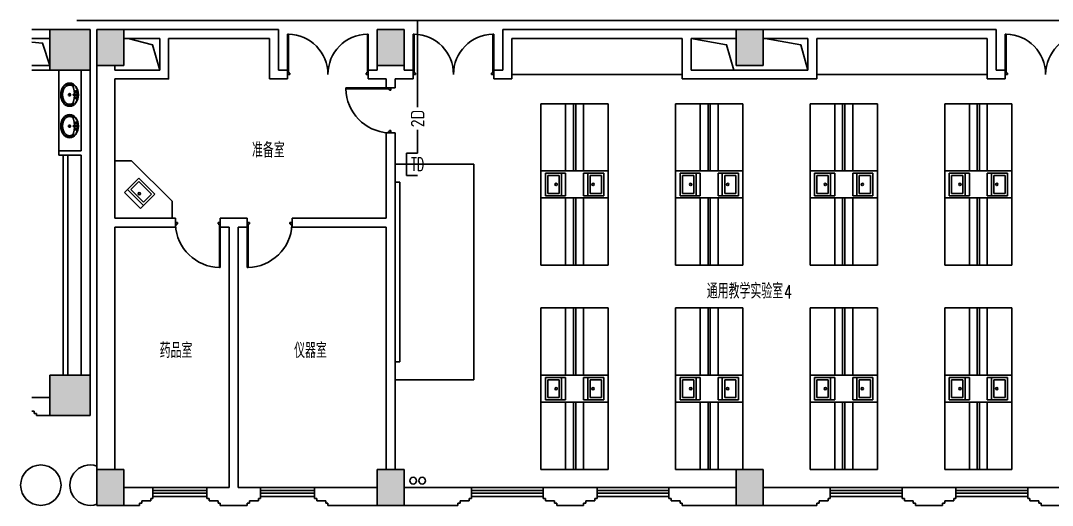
# Model space of a CAD drawing. Extents: x 190999 to 834799, y -200814 to 215286.
# Drawn here: x 444635 to 467635, y 39067 to 49867 of the extents above; entities that cross this region are included whole.
import ezdxf
from ezdxf.enums import TextEntityAlignment as Align

# ---------------------------------------------------------------- set-up
doc = ezdxf.new("R2010")
doc.units = 0
doc.header["$LTSCALE"] = 1000
doc.header["$MEASUREMENT"] = 0
for name, color, linetype in [('00-EQUIP', 3, 'Continuous'), ('00-SIG_TEXT', 7, 'Continuous'), ('00-WIRE-4', 6, 'Continuous'), ('A-卫生间', 250, 'Continuous'), ('A-墙线', 2, 'Continuous'), ('A-外包装修', 250, 'Continuous'), ('A-外窗', 145, 'Continuous'), ('A-家具', 250, 'Continuous'), ('A-门', 167, 'Continuous'), ('COLUMN', 2, 'Continuous'), ('PUB_HATCH', 250, 'Continuous'), ('房间名称', 7, 'Continuous'), ('桥架', 1, 'Continuous'), ('洞口线', 177, 'Continuous'), ('雨水管', 3, 'Continuous')]:
    doc.layers.add(name, color=color, linetype=linetype)
doc.styles.add('-GBCBIGGBENOR', font='GBENOR.shx', dxfattribs={"bigfont": 'GBCBIG.shx'})
doc.styles.add('_COMPLEX', font='COMPLEX.shx', dxfattribs={"width": 0.5})
doc.styles.add('_TCH_DIM', font='SIMPLEX', dxfattribs={"bigfont": 'GBCBIG'})
doc.styles.get("Standard").update_dxf_attribs({"font": 'simhei.ttf'})
doc.styles.add('zz-1', font='arial.ttf', dxfattribs={"width": 0.8})

# ---------------------------------------------------------------- blocks, each defined once
blk = doc.blocks.new('m1800')
at = {"layer": 'A-墙线'}
for p, q in [((-900, -100), (-900, 100)), ((900, -100), (900, 100))]:
    blk.add_line(p, q, dxfattribs=at)
at = {"layer": 'A-门'}
for p, q in [((-900, 900), (-899.9999999999418, 9.313225746154785e-10)), ((-900, 900), (-880.0000000000582, 899.9999999990687)), ((-880.0000000000582, 899.9999999990687), (-879.9999999999418, 50.00000000093132)), ((880.0000000000582, 899.9999999990687), (879.9999999999418, 50.00000000093132)), ((900, 900), (880.0000000000582, 899.9999999990687)), ((900, 900), (899.9999999999418, 9.313225746154785e-10)), ((-899.9999999999418, 50.00000000093132), (-870.0000000000582, 50.00000000093132)), ((-899.9999999999418, 9.313225746154785e-10), (-849.9999999999418, 9.313225746154785e-10)), ((-870.0000000000582, 50.00000000093132), (-870, 30)), ((-870, 30), (-849.9999999999418, 30.00000000093132)), ((-849.9999999999418, 30.00000000186265), (-849.9999999999418, 9.313225746154785e-10)), ((849.9999999999418, 30.00000000186265), (849.9999999999418, 9.313225746154785e-10)), ((870, 30), (849.9999999999418, 30.00000000093132)), ((899.9999999999418, 9.313225746154785e-10), (849.9999999999418, 9.313225746154785e-10)), ((870.0000000000582, 50.00000000093132), (870, 30)), ((899.9999999999418, 50.00000000093132), (870.0000000000582, 50.00000000093132))]:
    blk.add_line(p, q, dxfattribs=at)
for centre, start, end in [((-900, 0), 0, 88.72665564132167), ((900, 0), 91.27334436201257, 180)]:
    blk.add_arc(centre, 900, start, end, dxfattribs=at)
blk = doc.blocks.new('m1000')
at = {"layer": 'A-墙线'}
for p, q in [((0, 0), (0, 200)), ((1000, 0), (1000, 200))]:
    blk.add_line(p, q, dxfattribs=at)
at = {"layer": 'A-门'}
for p, q in [((0, 1100), (5.820766091346741e-11, 100.0000000009313)), ((0, 1100), (19.99999999994179, 1099.999999999069)), ((19.99999999994179, 1099.999999999069), (20.00000000005821, 150.0000000009313)), ((5.820766091346741e-11, 150.0000000009313), (29.99999999994179, 150.0000000009313)), ((5.820766091346741e-11, 100.0000000009313), (50.00000000005821, 100.0000000009313)), ((29.99999999994179, 150.0000000009313), (30, 130)), ((30, 130), (50.00000000005821, 130.0000000009313)), ((50.00000000005821, 130.0000000018626), (50.00000000005821, 100.0000000009313)), ((950.0000000000582, 130.0000000018626), (950.0000000000582, 100.0000000009313)), ((970.0000000001164, 130), (950.0000000000582, 130.0000000009313)), ((1000.000000000058, 100.0000000009313), (950.0000000000582, 100.0000000009313)), ((970.0000000001746, 150.0000000009313), (970.0000000001164, 130)), ((1000.000000000058, 150.0000000009313), (970.0000000001746, 150.0000000009313)), ((1000.000000000058, 150.0000000009313), (1000.000000000058, 100.0000000009313))]:
    blk.add_line(p, q, dxfattribs=at)
blk.add_arc((5.820766091346741e-11, 100.0000000009313), 1000, 2.865983971930656, 88.85400800037786, dxfattribs=at)
blk = doc.blocks.new('手盆')
at = {"layer": 'A-卫生间'}
for p, q in [((113.4051500830392, 11.84450968739111), (46.00438527367078, 15.84450968549936)), ((160.3106537545391, -1.047737896442413e-09), (235.3360842392431, 1.047737896442413e-09)), ((197.8233689978952, -36.70497138574137), (197.8233689957997, 38.37330022055539)), ((113.4051500836795, -10.84469759798958), (46.004385274573, -15.84469759988133))]:
    blk.add_line(p, q, dxfattribs=at)
for centre, major_axis, ratio, start_param, end_param in [((197.8233689968765, 0), (-7.29808629688452e-09, 259), 0.7637967914937317, 3.141592653589386, 9.424777960768973), ((194.0108444604266, -1.164153218269348e-10), (-7.205028495352649e-09, 259.000000000035), 0.4132124245315282, 0.3517248363212417, 1.519021401905628), ((106.1260785445047, 0.4999060444824863), (-5.256824373014387e-10, 13.9324609080711), 0.9000000000013795, 3.760940879954317, 5.663837080793927), ((194.0108444604266, -1.164153218269348e-10), (-7.229772779760784e-09, 259.0000000000077), 0.4132124245315759, 1.620216634470202, 2.789864625449906)]:
    blk.add_ellipse(centre, major_axis=major_axis, ratio=ratio, start_param=start_param, end_param=end_param, dxfattribs=at)
for centre, major_axis, ratio in [((46.00438527413644, -9.395720553584397e-05), (-4.943908497107386e-10, 15.84460364270489), 0.8999999999996328), ((56.39680238347501, 70.60627577308333), (-8.758096824383953e-10, 20.62066592634073), 0.899999999999012), ((56.39680238347501, 70.60627577308333), (-3.935312307942613e-10, 15.62066592634074), 0.8999999999986958), ((197.8233689968765, 0), (-3.340112788049617e-10, 23.3576301081921), 0.9000000000004984), ((56.39680238740402, -70.60627578099957), (-3.800975702346919e-10, 20.62066592634073), 0.899999999999012), ((56.39680238740402, -70.60627578099957), (-3.935312307942613e-10, 15.62066592634074), 0.8999999999986958)]:
    blk.add_ellipse(centre, major_axis=major_axis, ratio=ratio, dxfattribs=at)
for points, knots in [([(197.8233690038323, -249), (204.3990294850664, -248.9999999998254), (210.9746904028871, -248.5460929390974), (228.2800280096126, -246.1498785703443), (238.9514531540335, -243.4343165084429), (259.8060639827163, -235.6199938393256), (269.9890346575412, -230.5210515616636), (289.5665971586423, -218.0721727792989), (298.960803612601, -210.7221745683055), (316.6733728031977, -193.9730663714581), (324.9912984879047, -184.5740979954135), (340.2893382357433, -163.997605889017), (347.2690669711446, -152.820397028001), (359.6669247537793, -129.0196260861703), (365.0847628668125, -116.3964852440404), (374.1834916165972, -90.08639820077224), (377.864187594445, -76.39992674347013), (383.3689956764865, -48.38244847021997), (385.1929984975141, -34.05193997788592), (386.9250104438397, -5.187684159289347), (386.8329865084379, 9.345556312793633), (384.73586623749, 38.16708128564642), (382.7308100122318, 52.45485931876465), (376.8727663576719, 80.34559937685844), (373.0198958979163, 93.94806452159537), (363.5912495303783, 120.0517437723756), (358.0156770628528, 132.5524866377527), (345.3217726669682, 156.0743077876396), (338.2037411779456, 167.0949723329395), (322.6526621349331, 187.3296658890322), (314.2200076092558, 196.5433937402559), (296.3045734511106, 212.8996470182319), (286.8222312947328, 220.0420502259221), (267.0967536403914, 232.0600890867645), (256.8539916995796, 236.9358037543716), (235.9088120757369, 244.2945439725299), (225.2065898313012, 246.7777534795459), (203.6465188648144, 249.290750069631), (192.7886942756013, 249.3206353121204), (171.2212525570067, 246.926459478098), (160.5116570384998, 244.5023044175468), (139.5443743165815, 237.2594525109744), (129.2868775804527, 232.4405714303721), (109.5247235784773, 220.5323387983663), (100.0204366852413, 213.442903975927), (82.05432864755858, 197.1870205074665), (73.5929449252726, 188.0206891129783), (57.97836853517219, 167.8736008143169), (50.82557078509126, 156.8931414871186), (38.05713037244277, 133.4431421089976), (32.44179055967834, 120.974013813975), (22.9298620421032, 94.92387688398594), (19.03347902328824, 81.34333855629666), (13.08606755724759, 53.48601149060414), (11.03515804442577, 39.20971924465266), (8.845478702656692, 10.40033378740191), (8.706750778161222, -4.132253066869453), (10.3460220079869, -33.00605608435581), (12.12398988581845, -47.34676530770957), (17.53889162433916, -75.39515261730412), (21.17571813854738, -89.10233203484677), (30.19028912024805, -115.463632545172), (35.56784113991307, -128.1172780482448), (47.88998500915477, -151.9877993637056), (54.83428833659855, -163.2042521126277), (70.0674021562445, -183.866608052107), (78.3558293353999, -193.3121929975168), (96.01611302810488, -210.1603128662973), (105.3875327545975, -217.5627013113408), (124.9266998832172, -230.1204342835699), (135.0940591037797, -235.2758359995205), (155.9248058304656, -243.2054893133172), (166.5879733786569, -245.9799217026157), (184.1470113282267, -248.5090972222097), (190.9851904233219, -249.0000000002037), (197.8233690038323, -249)], [0, 0, 0, 0, 0.1053687871871674, 0.1053687871871674, 0.2787471050919757, 0.2787471050919757, 0.452125422996784, 0.452125422996784, 0.6255037409015924, 0.6255037409015924, 0.7988820588064007, 0.7988820588064007, 0.972260376711209, 0.972260376711209, 1.145638694616017, 1.145638694616017, 1.319017012520826, 1.319017012520826, 1.492395330425634, 1.492395330425634, 1.665773648330442, 1.665773648330442, 1.83915196623525, 1.83915196623525, 2.012530284140059, 2.012530284140059, 2.185908602044867, 2.185908602044867, 2.359286919949676, 2.359286919949676, 2.532665237854484, 2.532665237854484, 2.706043555759292, 2.706043555759292, 2.8794218736641, 2.8794218736641, 3.052800191568909, 3.052800191568909, 3.226178509473717, 3.226178509473717, 3.399556827378525, 3.399556827378525, 3.572935145283334, 3.572935145283334, 3.746313463188142, 3.746313463188142, 3.91969178109295, 3.91969178109295, 4.093070098997758, 4.093070098997758, 4.266448416902567, 4.266448416902567, 4.439826734807376, 4.439826734807376, 4.613205052712185, 4.613205052712185, 4.786583370616993, 4.786583370616993, 4.959961688521802, 4.959961688521802, 5.133340006426611, 5.133340006426611, 5.30671832433142, 5.30671832433142, 5.480096642236228, 5.480096642236228, 5.653474960141037, 5.653474960141037, 5.826853278045846, 5.826853278045846, 6.000231595950654, 6.000231595950654, 6.173609913855463, 6.173609913855463, 6.283185307179586, 6.283185307179586, 6.283185307179586, 6.283185307179586]), ([(119.1736506810412, -185.1483521524933), (120.9620973349083, -186.5592411882244), (122.7676875701582, -187.9199504845892), (129.8700636767026, -193.0283129730087), (135.2785741284897, -196.3957903881383), (146.2934715196025, -202.2620774885872), (151.8941962509125, -204.7583693127963), (163.2154152492003, -208.8666340855998), (168.9426443869015, -210.4817502371734), (180.2599917969201, -212.7891027016158), (185.8482704507187, -213.5108798283036), (193.5720607222756, -213.9408398092492), (195.6979295939091, -214.0000000000582), (197.8233690028428, -214), (203.6582866330282, -213.9999999998545), (209.496631536138, -213.5543654990906), (222.3311671293923, -211.5851090514625), (229.3277623398462, -209.8531313597923), (240.787502169027, -205.8990001947095), (245.3047605895554, -204.0427727167553), (254.2367161016737, -199.7630582755664), (258.6490466702962, -197.340541947633), (268.8131698185462, -191.0121952608461), (274.5134323839447, -186.8761012725008), (285.5567444703775, -177.6296808072657), (290.895805457636, -172.5213152369834), (300.10443852967, -162.4870827112172), (304.0523709853587, -157.7313989280374), (313.5779886524833, -145.0389805318264), (318.9357033787237, -136.7249773955555), (326.5974791146873, -122.7934594422404), (329.2282542005414, -117.5408629023295), (334.1482956689142, -106.7104468817706), (336.4365190484095, -101.1349806892686), (340.7589510514808, -89.39631874780753), (342.7719178344414, -83.21611161783221), (346.3640570428397, -70.60165740986122), (347.9425120085652, -64.1699805422104), (351.0904946208175, -48.9602580992796), (352.483825713367, -40.10366524968413), (354.4332219571806, -22.20990053389687), (354.9878015757713, -13.17872977355728), (355.2458703611628, 4.918644920835504), (354.9501755786187, 13.97955791465938), (353.5129259504029, 31.96110226912424), (352.3711163057305, 40.89164739020634), (349.384864397347, 57.80685899686068), (347.5983948106295, 65.8113708793826), (343.3541798496735, 81.46923251761473), (340.8984195916564, 89.11663731795852), (335.3626360981434, 103.9371218456945), (332.2806230153365, 111.1172703721968), (325.5162342714611, 124.9777631429606), (321.8282612711191, 131.6496718250564), (313.9341333054472, 144.3357837414369), (309.7314879408514, 150.3452337460767), (300.8902356041654, 161.618057758169), (296.2466290210141, 166.8887592243263), (286.5258362632012, 176.709553859866), (281.444416775601, 181.2445321998675), (271.8246831358119, 188.7996964116173), (267.3329801598447, 191.9448123630136), (256.3785253528913, 198.7381430045061), (249.8306331257918, 202.0953922677436), (238.1084081598674, 206.932942938729), (232.9762091664597, 208.6679624874669), (222.6309106198023, 211.4215277187759), (217.4206377462251, 212.4394152993336), (205.158162370557, 213.983414012735), (198.0817049504258, 214.216697979864), (185.9674371529836, 213.4981161681353), (180.9226912481536, 212.8634210942255), (170.8730682562164, 210.9228448418726), (165.8711175702338, 209.6174913003924), (151.0041288301873, 204.6993374161248), (141.2534683310369, 200.0748375131807), (127.5488741844601, 191.4132149869401), (123.3148595323437, 188.4150790243875), (119.1737199328491, 185.1485161112505)], [5.74089731261301, 5.74089731261301, 5.74089731261301, 5.74089731261301, 5.780873984786705, 5.780873984786705, 5.896828956044057, 5.896828956044057, 6.01278392730141, 6.01278392730141, 6.128738898558762, 6.128738898558762, 6.240697366945735, 6.240697366945735, 6.283185307179586, 6.283185307179586, 6.283185307179586, 6.399826426420818, 6.399826426420818, 6.540899765641657, 6.540899765641657, 6.633999867022954, 6.633999867022954, 6.727099968404252, 6.727099968404252, 6.852187990943959, 6.852187990943959, 6.977276013483666, 6.977276013483666, 7.077377375932242, 7.077377375932242, 7.229976726067383, 7.229976726067383, 7.31738907886302, 7.31738907886302, 7.404801431658657, 7.404801431658657, 7.497093875397931, 7.497093875397931, 7.589386319137206, 7.589386319137206, 7.712333561266115, 7.712333561266115, 7.835280803395023, 7.835280803395023, 7.958228045523932, 7.958228045523932, 8.08117528765284, 8.08117528765284, 8.194982769003447, 8.194982769003447, 8.308790250354054, 8.308790250354054, 8.42259773170466, 8.42259773170466, 8.537599018716683, 8.537599018716683, 8.652600305728708, 8.652600305728708, 8.767601592740732, 8.767601592740732, 8.884431700421288, 8.884431700421288, 8.98243549021753, 8.98243549021753, 9.11946744650899, 9.11946744650899, 9.224190864967866, 9.224190864967866, 9.328914283426741, 9.328914283426741, 9.470086520349449, 9.470086520349449, 9.571187053011501, 9.571187053011501, 9.672287585673553, 9.672287585673553, 9.874488650997659, 9.874488650997659, 9.967059414647549, 9.967059414647549, 9.967059414647549, 9.967059414647549])]:
    blk.add_open_spline(points, degree=3, knots=knots, dxfattribs=at)
blk.add_point((46.00438527413644, -9.395720553584397e-05), dxfattribs=at)
blk = doc.blocks.new('$plan$00001609')
at = {"linetype": 'Continuous'}
for p, q in [((0, -251.4705882352937), (0, 251.4705882352937)), ((0, 251.4705882352937), (450, 251.4705882352937)), ((92.64705882352973, -251.4705882352937), (92.64705882352973, 251.4705882352937)), ((450, 251.4705882352937), (450, -251.4705882352937)), ((145.5882352941189, -198.5294117647063), (145.5882352941189, 198.5294117647063)), ((145.5882352941189, 198.5294117647063), (397.0588235294108, 198.5294117647063)), ((397.0588235294108, 198.5294117647063), (397.0588235294108, -198.5294117647063)), ((145.5882352941189, -198.5294117647063), (397.0588235294108, -198.5294117647063)), ((0, -251.4705882352937), (450, -251.4705882352937))]:
    blk.add_line(p, q, dxfattribs=at)
blk.add_line((237.6862242726766, 2.138438204639897), (237.7742816884856, 0))
blk.add_arc((211.7647058823532, 0), 26.00957580613192, 4.716030096023192, 0, dxfattribs=at)
at = {"style": 'zz-1'}
for tag in ['YSIZE', 'XSIZE']:
    blk.add_attdef(tag, (0, 0), '', height=0.5, dxfattribs=at)
blk = doc.blocks.new('_LINKPT1')
at = {"color": 0}
blk.add_line((0, 0), (0, 0), dxfattribs=at)
blk = doc.blocks.new('IO37IMB6')
for p, q in [((-0.5, 0.4990009990009556), (-0.5, 0.9990009990009556)), ((0.5, 0.9990009990009556), (0.5, 0.4990009990009556)), ((0.5, 0.4990009990009556), (-0.5, 0.4990009990009556)), ((0, 0.4995004995004778), (0, 0))]:
    blk.add_line(p, q)
at = {"xscale": 0.002, "yscale": 0.002, "zscale": 0.002}
for p in [(0, 1.383711617401852), (-0.5, 0.4990009990009556), (0.5, 0.4990009990009556), (0, 0)]:
    blk.add_blockref('_LINKPT1', p, dxfattribs=at)
at = {"style": '_COMPLEX', "width": 0.6, "flags": 8}
blk.add_attdef('$TEXT$', text='', height=0.6, dxfattribs=at).set_placement((0, 1), align=Align.MIDDLE_CENTER)
at = {"flags": 9}
blk.add_attdef('A', (0, 0), '', height=2e-05, dxfattribs=at)

msp = doc.modelspace()

# ---------------------------------------------------------------- hatches: boundary and pattern name
at = {"layer": 'PUB_HATCH'}
for points in [[(445284.5765869316, 49667.37541859609), (445284.5765869336, 48767.37847035821), (446184.5765869355, 48767.37847035646), (446184.5765869353, 49667.37541859853)], [(446334.5765869354, 49667.37541860447), (446334.5765869354, 48867.37618153181), (446934.5765869353, 48867.37618153659), (446934.5765869353, 49667.37541859713)], [(452584.5765869354, 49667.37541860458), (452584.5765869354, 48867.37618153193), (453184.5765869352, 48867.3761815367), (453184.5765869352, 49667.37541859725)], [(460584.5765869354, 49667.37541860493), (460584.5765869354, 48867.37618153228), (461184.5765869352, 48867.37618153705), (461184.5765869352, 49667.3754185976)], [(445284.576586936, 41967.37799351965), (445284.5765869343, 41067.37494176067), (446184.5765869353, 41067.37494176137), (446184.5765869363, 41967.37799352116)], [(446334.5765869291, 39867.37560932781), (446334.5765869291, 39067.37541860447), (446934.5765869353, 39067.37541859713), (446934.5765869353, 39867.375609332)], [(452584.5765869291, 39867.37560932792), (452584.5765869291, 39067.37541860458), (453184.5765869352, 39067.37541859725), (453184.5765869352, 39867.37560933211)], [(460584.5765869291, 39867.37560932827), (460584.5765869291, 39067.37541860493), (461184.5765869352, 39067.3754185976), (461184.5765869352, 39867.37560933246)]]:
    msp.add_hatch(color=256, dxfattribs=at).paths.add_polyline_path(points)

# ---------------------------------------------------------------- linework, layer by layer
at = {"layer": '00-WIRE-4'}
for p, q in [((453484.077086436, 47937.48289410607), (453484.077086436, 49867.37236684188)), ((453484.077086436, 46917.37541859876), (453484.077086436, 47436.89587770263))]:
    msp.add_line(p, q, dxfattribs=at)
at = {"layer": 'A-卫生间'}
for p, q in [((445484.5765869363, 48767.37541860074), (445484.5765869363, 46967.37236684165)), ((445584.5765869353, 46867.37236684177), (445584.5765869353, 41967.374941763)), ((445684.5765869353, 46867.37236684188), (445684.5765869353, 41967.374941763))]:
    msp.add_line(p, q, dxfattribs=at)
at = {"layer": 'A-墙线'}
for p, q in [((445384.5735351777, 49667.37236684177), (444884.5765869348, 49667.37236684177)), ((445284.5765869324, 49467.37236684177), (444884.5765869348, 49467.37236684177)), ((446934.5765869351, 49667.37541859876), (450384.5765869357, 49667.37541859876)), ((446934.5765869351, 49467.37541859876), (447734.5765869368, 49467.37541859876)), ((447934.5765869368, 49467.37541859876), (450184.5765869357, 49467.37541859876)), ((450184.5765869357, 48567.37541859713), (450184.5765869357, 49467.37541859876)), ((450384.5765869357, 48767.37541859713), (450384.5765869357, 49667.37541859876)), ((460584.5765869353, 49667.37541859876), (455384.5765869357, 49667.37541859876)), ((455384.5765869357, 48767.37541859876), (455384.5765869357, 49667.37541859876)), ((459384.5765869321, 49467.375418599), (455584.5765869357, 49467.37541859876)), ((455584.5765869357, 48567.37541859876), (455584.5765869357, 49467.37541859876)), ((459384.5765869321, 48567.375418599), (459384.5765869321, 49467.375418599)), ((460584.5765869353, 49467.37541859876), (459584.5765869321, 49467.37541859876)), ((459584.5765869321, 49467.37541859876), (459584.5765869321, 48767.375418599)), ((461184.576586935, 49667.37541859876), (466384.5765869357, 49667.37541859876)), ((461184.576586935, 49467.37541859876), (462184.5765869321, 49467.37541859853)), ((462184.5765869321, 49467.37541859876), (462184.5765869321, 48767.37541859876)), ((462384.5765869321, 49467.37541859853), (466184.5765869357, 49467.37541859876)), ((462384.5765869321, 48567.37541859876), (462384.5765869321, 49467.375418599)), ((466184.5765869354, 48567.37541859876), (466184.5765869357, 49467.37541859876)), ((466384.5765869357, 48767.37541859876), (466384.5765869357, 49667.37541859876)), ((445284.5765869337, 48867.37541860109), (444884.5765869348, 48867.37541860109)), ((445284.5765869339, 48767.37541860109), (444884.5765869348, 48767.37541860109)), ((445984.5765869353, 48767.37541860004), (445984.5765869353, 46967.372366842)), ((446184.5765869354, 48867.37618153822), (446184.5765869354, 41667.37541859876)), ((446334.5765869357, 48867.37618153822), (446334.5765869357, 39867.37560933363)), ((446734.5765869357, 48867.37618153822), (446734.5765869357, 48767.3784703546)), ((450584.5765869357, 48767.37541859713), (450384.5765869357, 48767.37541859713)), ((452584.5765869353, 48767.37541859085), (452384.5765869357, 48767.37541859713)), ((452584.5765869353, 48867.37618153193), (452584.5765869353, 48767.37541859085)), ((453184.576586935, 48867.3761815367), (453184.576586935, 48767.37541859725)), ((453184.576586935, 48767.37541859725), (453384.5765869357, 48767.37541859876)), ((455184.5765869357, 48767.37541859876), (455384.5765869357, 48767.37541859876)), ((459584.5765869321, 48767.375418599), (462184.5765869321, 48767.37541859876)), ((466584.5765869357, 48767.37541859876), (466384.5765869357, 48767.37541859876)), ((446734.5765869357, 48567.3784703546), (446734.5765869357, 45467.37541859876)), ((450584.5765869357, 48567.37541859713), (450184.5765869357, 48567.37541859713)), ((452784.5765869357, 48567.37541859737), (452384.5765869357, 48567.37541859713)), ((452784.5765869357, 48567.37541859737), (452784.5765869357, 48367.37541859876)), ((452984.5765869357, 48567.3754185969), (452984.5765869357, 48367.37541859876)), ((453384.5765869357, 48567.3754185969), (452984.5765869357, 48567.3754185969)), ((455184.5765869357, 48567.37541859876), (455584.5765869357, 48567.37541859876)), ((459384.5765869321, 48567.375418599), (462384.5765869321, 48567.37541859876)), ((466584.5765869357, 48567.37541859876), (466184.5765869357, 48567.37541859876)), ((452784.5765869357, 47367.37541859876), (452784.5765869357, 45467.37541859876)), ((452984.5765869357, 47367.37541859876), (452984.5765869357, 39867.37560933363)), ((445484.5765869363, 46967.37236684177), (445984.5765869353, 46967.37236684212)), ((445484.5765869363, 46867.37236684177), (445484.5765869363, 46967.37236684177)), ((445484.5765869363, 46867.37236684177), (445984.5765869353, 46867.37236684212)), ((445984.5765869353, 46867.372366842), (445984.5765869353, 41967.37494176382)), ((446734.5765869357, 45467.37541859876), (448084.5765869357, 45467.37541859876)), ((449084.5765869357, 45467.37541859876), (449684.5765869357, 45467.37541859876)), ((450684.5765869357, 45467.37541859876), (452784.5765869357, 45467.37541859876)), ((446734.5765869357, 45267.37541859876), (446734.5765869357, 39867.37560933363)), ((446734.5765869357, 45267.37541859876), (448084.5765869357, 45267.37541859876)), ((449084.5765869357, 45267.37541859876), (449284.5765869357, 45267.37541859876)), ((449284.5765869357, 39467.37541859876), (449284.5765869357, 45267.37541859876)), ((449484.5765869357, 45267.37541859876), (449684.5765869357, 45267.37541859876)), ((449484.5765869357, 39467.37541859876), (449484.5765869357, 45267.37541859876)), ((450684.5765869357, 45267.37541859876), (452784.5765869357, 45267.37541859876)), ((452784.5765869357, 45267.37541859876), (452784.5765869357, 39867.37560933363)), ((444884.5765869348, 41467.37541859865), (445284.5765869352, 41467.37541859865)), ((444934.58421633, 41167.37541859888), (444884.5765869348, 41167.37541859876)), ((444934.58421633, 41117.37541859865), (444934.58421633, 41167.37541859888)), ((444984.58421633, 41117.37541859865), (444934.58421633, 41117.37541859865)), ((444984.58421633, 41067.37541859865), (444984.58421633, 41117.37541859865)), ((445284.5765869344, 41067.3750609702), (444984.58421633, 41067.37541859865)), ((447584.58421633, 39467.37541859876), (446934.5765869351, 39467.37541859876)), ((447584.58421633, 39217.37541859876), (447584.58421633, 39467.37541859876)), ((449284.5765869354, 39467.37541859876), (448784.58421633, 39467.37541859876)), ((448784.58421633, 39217.37541859876), (448784.58421633, 39467.37541859876)), ((449984.58421633, 39467.37541859876), (449484.5765869354, 39467.37541859876)), ((449984.58421633, 39217.37541859876), (449984.58421633, 39467.37541859876)), ((452584.5765869289, 39467.37541859853), (451184.58421633, 39467.37541859876)), ((451184.58421633, 39217.37541859876), (451184.58421633, 39467.37541859876)), ((454684.58421633, 39467.37541859876), (453184.576586935, 39467.37541859876)), ((454684.58421633, 39217.37541859876), (454684.58421633, 39467.37541859876)), ((457484.58421633, 39467.37541859876), (456284.58421633, 39467.37541859876)), ((456284.58421633, 39217.37541859876), (456284.58421633, 39467.37541859876)), ((457484.58421633, 39217.37541859876), (457484.58421633, 39467.37541859876)), ((460584.5765869289, 39467.37541859876), (459084.58421633, 39467.37541859876)), ((459084.58421633, 39217.37541859876), (459084.58421633, 39467.37541859876)), ((461184.576586935, 39467.37541859876), (462684.5689575409, 39467.37541859876)), ((462684.5689575409, 39217.37541859876), (462684.5689575409, 39467.37541859876)), ((464284.5689575409, 39467.37541859876), (465484.5689575409, 39467.37541859876)), ((464284.5689575409, 39217.37541859876), (464284.5689575409, 39467.37541859876)), ((465484.5689575409, 39217.37541859876), (465484.5689575409, 39467.37541859876)), ((467084.5689575409, 39467.37541859876), (468584.5765869304, 39467.37541859876)), ((467084.5689575409, 39217.37541859876), (467084.5689575409, 39467.37541859876)), ((447284.58421633, 39067.37541859876), (447284.58421633, 39117.37541859876)), ((447284.58421633, 39117.37541859876), (447334.58421633, 39117.37541859876)), ((447334.58421633, 39117.37541859876), (447334.58421633, 39167.375418599)), ((447334.58421633, 39167.375418599), (447534.58421633, 39167.37541859876)), ((447534.58421633, 39217.37541859876), (447584.58421633, 39217.37541859876)), ((447534.58421633, 39167.37541859876), (447534.58421633, 39217.37541859876)), ((448834.58421633, 39217.37541859876), (448784.58421633, 39217.37541859876)), ((448834.58421633, 39167.37541859876), (448834.58421633, 39217.37541859876)), ((449034.58421633, 39167.375418599), (448834.58421633, 39167.37541859876)), ((449034.58421633, 39117.37541859876), (449034.58421633, 39167.375418599)), ((449084.58421633, 39117.37541859876), (449034.58421633, 39117.37541859876)), ((449084.58421633, 39067.37541859876), (449084.58421633, 39117.37541859876)), ((449684.58421633, 39067.37541859876), (449684.58421633, 39117.37541859876)), ((449684.58421633, 39117.37541859876), (449734.58421633, 39117.37541859876)), ((449734.58421633, 39117.37541859876), (449734.58421633, 39167.375418599)), ((449734.58421633, 39167.375418599), (449934.58421633, 39167.37541859876)), ((449934.58421633, 39217.37541859876), (449984.58421633, 39217.37541859876)), ((449934.58421633, 39167.37541859876), (449934.58421633, 39217.37541859876)), ((451234.58421633, 39217.37541859876), (451184.58421633, 39217.37541859876)), ((451234.58421633, 39167.37541859876), (451234.58421633, 39217.37541859876)), ((451434.58421633, 39167.375418599), (451234.58421633, 39167.37541859876)), ((451434.58421633, 39117.37541859876), (451434.58421633, 39167.375418599)), ((451484.58421633, 39117.37541859876), (451434.58421633, 39117.37541859876)), ((451484.58421633, 39067.37541859876), (451484.58421633, 39117.37541859876)), ((454384.58421633, 39067.37541859876), (454384.58421633, 39117.37541859876)), ((454384.58421633, 39117.37541859876), (454434.58421633, 39117.37541859876)), ((454434.58421633, 39117.37541859876), (454434.58421633, 39167.37541859876)), ((454434.58421633, 39167.37541859876), (454634.58421633, 39167.37541859876)), ((454634.58421633, 39217.37541859876), (454684.58421633, 39217.37541859876)), ((454634.58421633, 39167.37541859876), (454634.58421633, 39217.37541859876)), ((456334.58421633, 39217.37541859876), (456284.58421633, 39217.37541859876)), ((456334.58421633, 39167.37541859876), (456334.58421633, 39217.37541859876)), ((456534.58421633, 39167.37541859876), (456334.58421633, 39167.37541859876)), ((456534.58421633, 39117.37541859876), (456534.58421633, 39167.37541859876)), ((456584.58421633, 39117.37541859876), (456534.58421633, 39117.37541859876)), ((456584.58421633, 39067.37541859876), (456584.58421633, 39117.37541859876)), ((457184.58421633, 39067.37541859876), (457184.58421633, 39117.37541859876)), ((457184.58421633, 39117.37541859876), (457234.58421633, 39117.37541859876)), ((457234.58421633, 39117.37541859876), (457234.58421633, 39167.37541859876)), ((457234.58421633, 39167.37541859876), (457434.58421633, 39167.37541859876)), ((457434.58421633, 39217.37541859876), (457484.58421633, 39217.37541859876)), ((457434.58421633, 39167.37541859876), (457434.58421633, 39217.37541859876)), ((459134.58421633, 39217.37541859876), (459084.58421633, 39217.37541859876)), ((459134.58421633, 39167.37541859876), (459134.58421633, 39217.37541859876)), ((459334.58421633, 39167.37541859876), (459134.58421633, 39167.37541859876)), ((459334.58421633, 39117.37541859876), (459334.58421633, 39167.37541859876)), ((459384.58421633, 39117.37541859876), (459334.58421633, 39117.37541859876)), ((459384.58421633, 39067.37541859876), (459384.58421633, 39117.37541859876)), ((462384.5689575409, 39067.37541859876), (462384.5689575409, 39117.37541859876)), ((462384.5689575409, 39117.37541859876), (462434.5689575409, 39117.37541859876)), ((462434.5689575409, 39117.37541859876), (462434.5689575409, 39167.37541859876)), ((462434.5689575409, 39167.37541859876), (462634.5689575409, 39167.37541859876)), ((462634.5689575409, 39217.37541859876), (462684.5689575409, 39217.37541859876)), ((462634.5689575409, 39167.37541859876), (462634.5689575409, 39217.37541859876)), ((464334.5689575409, 39217.37541859876), (464284.5689575409, 39217.37541859876)), ((464334.5689575409, 39167.37541859876), (464334.5689575409, 39217.37541859876)), ((464534.5689575409, 39167.37541859876), (464334.5689575409, 39167.37541859876)), ((464534.5689575409, 39117.37541859876), (464534.5689575409, 39167.37541859876)), ((464584.5689575409, 39117.37541859876), (464534.5689575409, 39117.37541859876)), ((464584.5689575409, 39067.37541859876), (464584.5689575409, 39117.37541859876)), ((465184.5689575409, 39067.37541859876), (465184.5689575409, 39117.37541859876)), ((465184.5689575409, 39117.37541859876), (465234.5689575409, 39117.37541859876)), ((465234.5689575409, 39117.37541859876), (465234.5689575409, 39167.37541859876)), ((465234.5689575409, 39167.37541859876), (465434.5689575409, 39167.37541859876)), ((465434.5689575409, 39217.37541859876), (465484.5689575409, 39217.37541859876)), ((465434.5689575409, 39167.37541859876), (465434.5689575409, 39217.37541859876)), ((467134.5689575409, 39217.37541859876), (467084.5689575409, 39217.37541859876)), ((467134.5689575409, 39167.37541859876), (467134.5689575409, 39217.37541859876)), ((467334.5689575409, 39167.37541859876), (467134.5689575409, 39167.37541859876)), ((467334.5689575409, 39117.37541859876), (467334.5689575409, 39167.37541859876)), ((467384.5689575409, 39117.37541859876), (467334.5689575409, 39117.37541859876)), ((467384.5689575409, 39067.37541859876), (467384.5689575409, 39117.37541859876)), ((447284.58421633, 39067.37541859876), (446934.5765869351, 39067.37541859876)), ((449684.58421633, 39067.37541859876), (449084.58421633, 39067.37541859876)), ((452584.5765869289, 39067.37541859876), (451484.58421633, 39067.37541859888)), ((454384.58421633, 39067.37541859876), (453184.576586935, 39067.37541859876)), ((457184.58421633, 39067.37541859876), (456584.58421633, 39067.37541859876)), ((460584.5765869289, 39067.37541859876), (459384.58421633, 39067.37541859876)), ((461184.576586935, 39067.37541859876), (462384.5689575409, 39067.37541859876)), ((464584.5689575409, 39067.37541859876), (465184.5689575409, 39067.37541859876)), ((467384.5689575409, 39067.37541859876), (468584.5765869304, 39067.37541859876))]:
    msp.add_line(p, q, dxfattribs=at)
for points in [[(446734.5765869358, 48567.3784703546), (447934.5765869368, 48567.3784703546), (447934.5765869368, 49467.37541859876)], [(446734.5765869358, 48767.3784703546), (447734.5765869368, 48767.3784703546), (447734.5765869368, 49467.37541859876)], [(447034.5765869368, 48767.3784703546), (447734.5765869368, 48767.3784703546), (447734.5765869368, 49467.37541859876)]]:
    msp.add_lwpolyline(points, dxfattribs=at)
at = {"layer": 'A-外包装修'}
msp.add_circle((445084.5765869356, 39517.37541859876), 449.9999999999999, dxfattribs=at)
msp.add_arc((446184.5765869356, 39517.37541859876), 449.9999999999999, 70.5287793694507, 289.4712206305493, dxfattribs=at)
at = {"layer": 'A-外窗'}
for p, q in [((447584.58421633, 39467.37541859876), (448784.58421633, 39467.37541859876)), ((447584.58421633, 39397.37541859876), (448784.58421633, 39397.37541859876)), ((447584.58421633, 39337.37541859876), (448784.58421633, 39337.37541859876)), ((451184.58421633, 39467.37541859876), (449984.58421633, 39467.37541859876)), ((451184.58421633, 39397.37541859876), (449984.58421633, 39397.37541859876)), ((451184.58421633, 39337.37541859876), (449984.58421633, 39337.37541859876)), ((454684.58421633, 39467.37541859876), (456284.58421633, 39467.37541859876)), ((454684.58421633, 39397.37541859876), (456284.58421633, 39397.37541859876)), ((454684.58421633, 39337.37541859876), (456284.58421633, 39337.37541859876)), ((459084.58421633, 39467.37541859876), (457484.58421633, 39467.37541859876)), ((459084.58421633, 39397.37541859876), (457484.58421633, 39397.37541859876)), ((459084.58421633, 39337.37541859876), (457484.58421633, 39337.37541859876)), ((462684.5689575409, 39467.37541859876), (464284.5689575409, 39467.37541859876)), ((462684.5689575409, 39397.37541859876), (464284.5689575409, 39397.37541859876)), ((462684.5689575409, 39337.37541859876), (464284.5689575409, 39337.37541859876)), ((467084.5689575409, 39467.37541859876), (465484.5689575409, 39467.37541859876)), ((467084.5689575409, 39397.37541859876), (465484.5689575409, 39397.37541859876)), ((467084.5689575409, 39337.37541859876), (465484.5689575409, 39337.37541859876)), ((447584.58421633, 39267.37541859876), (448784.58421633, 39267.37541859876)), ((451184.58421633, 39267.37541859876), (449984.58421633, 39267.37541859876)), ((454684.58421633, 39267.37541859876), (456284.58421633, 39267.37541859876)), ((459084.58421633, 39267.37541859876), (457484.58421633, 39267.37541859876)), ((462684.5689575409, 39267.37541859876), (464284.5689575409, 39267.37541859876)), ((467084.5689575409, 39267.37541859876), (465484.5689575409, 39267.37541859876))]:
    msp.add_line(p, q, dxfattribs=at)
at = {"layer": 'A-家具'}
for p, q in [((459384.5727724009, 48667.37541859888), (455584.5727724044, 48667.37541859865)), ((462384.5727724009, 48667.37541859888), (466184.5727724046, 48667.37541859865)), ((456234.5727724043, 48017.37560933281), (456234.5727724043, 44417.37560933304)), ((456234.5727724043, 48017.37560933281), (457734.5727724043, 48017.37560933281)), ((456784.5727724043, 48017.37560933281), (456784.5727724043, 46517.37560933281)), ((456959.5727724043, 48017.37560933281), (456959.5727724043, 46517.37560933281)), ((457009.5727724043, 48017.37560933281), (457009.5727724043, 46517.37560933281)), ((457184.5727724042, 48017.37560933281), (457184.5727724043, 46517.37560933281)), ((457734.5727724043, 48017.37560933281), (457734.5727724043, 44417.37560933304)), ((459234.5727724043, 48017.37560933304), (459234.5727724043, 44417.37560933328)), ((459234.5727724043, 48017.37560933304), (460734.5727724043, 48017.37560933304)), ((459784.5727724043, 48017.37560933304), (459784.5727724043, 46517.37560933304)), ((459959.5727724043, 48017.37560933304), (459959.5727724043, 46517.37560933304)), ((460009.5727724043, 48017.37560933304), (460009.5727724043, 46517.37560933304)), ((460184.5727724042, 48017.37560933304), (460184.5727724043, 46517.37560933304)), ((460734.5727724043, 48017.37560933304), (460734.5727724043, 44417.37560933328)), ((462234.5727724043, 48017.37560933304), (462234.5727724043, 44417.37560933328)), ((462234.5727724043, 48017.37560933304), (463734.5727724043, 48017.37560933304)), ((462784.5727724043, 48017.37560933304), (462784.5727724043, 46517.37560933304)), ((462959.5727724043, 48017.37560933304), (462959.5727724043, 46517.37560933304)), ((463009.5727724043, 48017.37560933304), (463009.5727724043, 46517.37560933304)), ((463184.5727724042, 48017.37560933304), (463184.5727724043, 46517.37560933304)), ((463734.5727724043, 48017.37560933304), (463734.5727724043, 44417.37560933328)), ((465234.5727724043, 48017.37560933304), (465234.5727724043, 44417.37560933328)), ((465234.5727724043, 48017.37560933304), (466734.5727724043, 48017.37560933304)), ((465784.5727724043, 48017.37560933304), (465784.5727724043, 46517.37560933304)), ((465959.5727724043, 48017.37560933304), (465959.5727724043, 46517.37560933304)), ((466009.5727724043, 48017.37560933304), (466009.5727724043, 46517.37560933304)), ((466184.5727724042, 48017.37560933304), (466184.5727724043, 46517.37560933304)), ((466734.5727724043, 48017.37560933304), (466734.5727724043, 44417.37560933328)), ((447109.5765869328, 46742.37236684235), (446734.5765869328, 46742.37236684235)), ((448009.5735351763, 45842.37541859876), (447109.5765869328, 46742.37236684235)), ((452984.5727724044, 46667.37541859876), (454734.5727724044, 46667.37541859876)), ((454734.5727724044, 46667.37541859876), (454734.5727724048, 41867.37541859876)), ((456234.5727724043, 46517.37560933293), (457734.5727724043, 46517.37560933293)), ((459234.5727724043, 46517.37560933316), (460734.5727724043, 46517.37560933316)), ((462234.5727724043, 46517.37560933316), (463734.5727724043, 46517.37560933316)), ((465234.5727724043, 46517.37560933316), (466734.5727724043, 46517.37560933316)), ((452984.5727724044, 46267.37541859876), (453084.5727724044, 46267.37541859876)), ((453084.5727724044, 46267.37541859876), (453084.5727724044, 42267.37541859876)), ((448009.5735351763, 45842.37541859876), (448009.5735351763, 45467.37541859876)), ((456234.5727724043, 45917.37560933293), (457734.5727724043, 45917.37560933293)), ((456784.5727724043, 45917.37560933281), (456784.5727724043, 44417.37560933281)), ((456959.5727724042, 45917.37560933281), (456959.5727724042, 44417.37560933281)), ((457009.5727724043, 45917.37560933281), (457009.5727724043, 44417.37560933281)), ((457184.5727724043, 45917.37560933281), (457184.5727724043, 44417.37560933281)), ((459234.5727724043, 45917.37560933316), (460734.5727724043, 45917.37560933316)), ((459784.5727724043, 45917.37560933304), (459784.5727724043, 44417.37560933304)), ((459959.5727724042, 45917.37560933304), (459959.5727724042, 44417.37560933304)), ((460009.5727724043, 45917.37560933304), (460009.5727724043, 44417.37560933304)), ((460184.5727724043, 45917.37560933304), (460184.5727724043, 44417.37560933304)), ((462234.5727724043, 45917.37560933316), (463734.5727724043, 45917.37560933316)), ((462784.5727724043, 45917.37560933304), (462784.5727724043, 44417.37560933304)), ((462959.5727724042, 45917.37560933304), (462959.5727724042, 44417.37560933304)), ((463009.5727724043, 45917.37560933304), (463009.5727724043, 44417.37560933304)), ((463184.5727724043, 45917.37560933304), (463184.5727724043, 44417.37560933304)), ((465234.5727724043, 45917.37560933316), (466734.5727724043, 45917.37560933316)), ((465784.5727724043, 45917.37560933304), (465784.5727724043, 44417.37560933304)), ((465959.5727724042, 45917.37560933304), (465959.5727724042, 44417.37560933304)), ((466009.5727724043, 45917.37560933304), (466009.5727724043, 44417.37560933304)), ((466184.5727724043, 45917.37560933304), (466184.5727724043, 44417.37560933304)), ((456234.5727724043, 44417.37560933281), (457734.5727724043, 44417.37560933281)), ((459234.5727724043, 44417.37560933328), (460734.5727724043, 44417.37560933328)), ((462234.5727724043, 44417.37560933304), (463734.5727724043, 44417.37560933304)), ((465234.5727724043, 44417.37560933304), (466734.5727724043, 44417.37560933304)), ((456234.5727724043, 43467.37560933304), (456234.5727724043, 39867.37560933328)), ((456234.5727724043, 43467.37560933304), (457734.5727724043, 43467.37560933304)), ((456784.5727724043, 43467.37560933304), (456784.5727724043, 41967.37560933304)), ((456959.5727724043, 43467.37560933304), (456959.5727724043, 41967.37560933304)), ((457009.5727724043, 43467.37560933304), (457009.5727724043, 41967.37560933304)), ((457184.5727724042, 43467.37560933304), (457184.5727724043, 41967.37560933304)), ((457734.5727724043, 43467.37560933304), (457734.5727724043, 39867.37560933328)), ((459234.5727724043, 43467.37560933328), (459234.5727724043, 39867.37560933351)), ((459234.5727724043, 43467.37560933328), (460734.5727724043, 43467.37560933328)), ((459784.5727724043, 43467.37560933328), (459784.5727724043, 41967.37560933328)), ((459959.5727724043, 43467.37560933328), (459959.5727724043, 41967.37560933328)), ((460009.5727724043, 43467.37560933328), (460009.5727724043, 41967.37560933328)), ((460184.5727724042, 43467.37560933328), (460184.5727724043, 41967.37560933328)), ((460734.5727724043, 43467.37560933328), (460734.5727724043, 39867.37560933351)), ((462234.5727724043, 43467.37560933328), (462234.5727724043, 39867.37560933351)), ((462234.5727724043, 43467.37560933328), (463734.5727724043, 43467.37560933328)), ((462784.5727724043, 43467.37560933328), (462784.5727724043, 41967.37560933328)), ((462959.5727724043, 43467.37560933328), (462959.5727724043, 41967.37560933328)), ((463009.5727724043, 43467.37560933328), (463009.5727724043, 41967.37560933328)), ((463184.5727724042, 43467.37560933328), (463184.5727724043, 41967.37560933328)), ((463734.5727724043, 43467.37560933328), (463734.5727724043, 39867.37560933351)), ((465234.5727724043, 43467.37560933328), (465234.5727724043, 39867.37560933351)), ((465234.5727724043, 43467.37560933328), (466734.5727724043, 43467.37560933328)), ((465784.5727724043, 43467.37560933328), (465784.5727724043, 41967.37560933328)), ((465959.5727724043, 43467.37560933328), (465959.5727724043, 41967.37560933328)), ((466009.5727724043, 43467.37560933328), (466009.5727724043, 41967.37560933328)), ((466184.5727724042, 43467.37560933328), (466184.5727724043, 41967.37560933328)), ((466734.5727724043, 43467.37560933328), (466734.5727724043, 39867.37560933351)), ((452984.5727724044, 42267.37541859876), (453084.5727724044, 42267.37541859876)), ((452984.5727724044, 41867.37541859876), (454734.5727724048, 41867.37541859876)), ((456234.5727724043, 41967.37560933316), (457734.5727724043, 41967.37560933316)), ((459234.5727724043, 41967.37560933339), (460734.5727724043, 41967.37560933339)), ((462234.5727724043, 41967.37560933339), (463734.5727724043, 41967.37560933339)), ((465234.5727724043, 41967.37560933339), (466734.5727724043, 41967.37560933339)), ((456234.5727724043, 41367.37560933316), (457734.5727724043, 41367.37560933316)), ((456784.5727724043, 41367.37560933304), (456784.5727724043, 39867.37560933304)), ((456959.5727724042, 41367.37560933304), (456959.5727724042, 39867.37560933304)), ((457009.5727724043, 41367.37560933304), (457009.5727724043, 39867.37560933304)), ((457184.5727724043, 41367.37560933304), (457184.5727724043, 39867.37560933304)), ((459234.5727724043, 41367.37560933339), (460734.5727724043, 41367.37560933339)), ((459784.5727724043, 41367.37560933328), (459784.5727724043, 39867.37560933328)), ((459959.5727724042, 41367.37560933328), (459959.5727724042, 39867.37560933328)), ((460009.5727724043, 41367.37560933328), (460009.5727724043, 39867.37560933328)), ((460184.5727724043, 41367.37560933328), (460184.5727724043, 39867.37560933328)), ((462234.5727724043, 41367.37560933339), (463734.5727724043, 41367.37560933339)), ((462784.5727724043, 41367.37560933328), (462784.5727724043, 39867.37560933328)), ((462959.5727724042, 41367.37560933328), (462959.5727724042, 39867.37560933328)), ((463009.5727724043, 41367.37560933328), (463009.5727724043, 39867.37560933328)), ((463184.5727724043, 41367.37560933328), (463184.5727724043, 39867.37560933328)), ((465234.5727724043, 41367.37560933339), (466734.5727724043, 41367.37560933339)), ((465784.5727724043, 41367.37560933328), (465784.5727724043, 39867.37560933328)), ((465959.5727724042, 41367.37560933328), (465959.5727724042, 39867.37560933328)), ((466009.5727724043, 41367.37560933328), (466009.5727724043, 39867.37560933328)), ((466184.5727724043, 41367.37560933328), (466184.5727724043, 39867.37560933328)), ((456234.5727724043, 39867.37560933304), (457734.5727724043, 39867.37560933304)), ((459234.5727724043, 39867.37560933328), (460734.5727724043, 39867.37560933328)), ((462234.5727724043, 39867.37560933328), (463734.5727724043, 39867.37560933328)), ((465234.5727724043, 39867.37560933328), (466734.5727724043, 39867.37560933328))]:
    msp.add_line(p, q, dxfattribs=at)
at = {"layer": 'COLUMN'}
for p, q in [((445284.5765869316, 49667.37541859609), (445284.5765869336, 48767.37847035821)), ((446184.5765869353, 49667.37541859853), (445284.5765869316, 49667.37541859609)), ((446184.5765869355, 48767.37847035646), (446184.5765869353, 49667.37541859853)), ((446334.5765869354, 49667.37541860447), (446334.5765869354, 48867.37618153181)), ((446934.5765869353, 49667.37541859713), (446334.5765869354, 49667.37541860447)), ((446934.5765869353, 48867.37618153659), (446934.5765869353, 49667.37541859713)), ((452584.5765869354, 49667.37541860458), (452584.5765869354, 48867.37618153193)), ((453184.5765869352, 49667.37541859725), (452584.5765869354, 49667.37541860458)), ((453184.5765869352, 48867.3761815367), (453184.5765869352, 49667.37541859725)), ((460584.5765869354, 49667.37541860493), (460584.5765869354, 48867.37618153228)), ((461184.5765869352, 49667.3754185976), (460584.5765869354, 49667.37541860493)), ((461184.5765869352, 48867.37618153705), (461184.5765869352, 49667.3754185976)), ((445284.5765869336, 48767.37847035821), (446184.5765869355, 48767.37847035646)), ((446334.5765869354, 48867.37618153181), (446934.5765869353, 48867.37618153659)), ((452584.5765869354, 48867.37618153193), (453184.5765869352, 48867.3761815367)), ((460584.5765869354, 48867.37618153228), (461184.5765869352, 48867.37618153705)), ((445284.576586936, 41967.37799351965), (445284.5765869343, 41067.37494176067)), ((446184.5765869363, 41967.37799352116), (445284.576586936, 41967.37799351965)), ((446184.5765869353, 41067.37494176137), (446184.5765869363, 41967.37799352116)), ((445284.5765869343, 41067.37494176067), (446184.5765869353, 41067.37494176137)), ((446334.5765869291, 39867.37560932781), (446334.5765869291, 39067.37541860447)), ((446934.5765869353, 39867.375609332), (446334.5765869291, 39867.37560932781)), ((446934.5765869353, 39067.37541859713), (446934.5765869353, 39867.375609332)), ((452584.5765869291, 39867.37560932792), (452584.5765869291, 39067.37541860458)), ((453184.5765869352, 39867.37560933211), (452584.5765869291, 39867.37560932792)), ((453184.5765869352, 39067.37541859725), (453184.5765869352, 39867.37560933211)), ((460584.5765869291, 39867.37560932827), (460584.5765869291, 39067.37541860493)), ((461184.5765869352, 39867.37560933246), (460584.5765869291, 39867.37560932827)), ((461184.5765869352, 39067.3754185976), (461184.5765869352, 39867.37560933246)), ((446334.5765869291, 39067.37541860447), (446934.5765869353, 39067.37541859713)), ((452584.5765869291, 39067.37541860458), (453184.5765869352, 39067.37541859725)), ((460584.5765869291, 39067.37541860493), (461184.5765869352, 39067.3754185976))]:
    msp.add_line(p, q, dxfattribs=at)
at = {"layer": '桥架'}
msp.add_line((445884.5765869344, 49867.37236684188), (513484.5765869361, 49867.37236684188), dxfattribs=at)
at = {"layer": '洞口线', "ltscale": 2}
for points in [[(447734.5765869367, 48767.37541859981), (447573.6320033111, 49329.45654155931), (447034.5735351779, 49467.3784703553)], [(460534.5781128146, 48767.37541859981), (460373.633529189, 49329.45654155931), (459584.5757131045, 49467.3784703553)], [(462184.5765869348, 48767.37541859981), (462023.6320033093, 49329.45654155931), (461234.5750610568, 49467.37541859876)], [(445284.5765869357, 48867.37541860109), (445123.6320033101, 49367.37541859911), (444884.5765869348, 49385.22741471976)]]:
    msp.add_lwpolyline(points, dxfattribs=at)
at = {"layer": '雨水管'}
for centre in [(453384.576586935, 39617.375418599), (453584.576586935, 39617.375418599)]:
    msp.add_circle(centre, 74.99999999999999, dxfattribs=at)

# ---------------------------------------------------------------- block references
at = {"rotation": 180}
for p in [(445924.5765869273, 48217.37541860063), (445924.5765869273, 47517.37541860063)]:
    msp.add_blockref('手盆', p, dxfattribs=at)
at = {"layer": '00-EQUIP'}
ref = msp.add_blockref('IO37IMB6', (452984.5765869356, 46667.37541859876), dxfattribs=dict(at, xscale=500, yscale=500, zscale=500, rotation=270))
ref.add_attrib('$TEXT$', 'TD', dxfattribs={"layer": '0', "height": 300, "style": '_COMPLEX', "width": 0.6, "flags": 8}).set_placement((453484.5765869356, 46667.37541859876), align=Align.MIDDLE_CENTER)
at = {"layer": 'A-家具', "yscale": -1, "rotation": 180}
for p in [(456784.5727724043, 46217.37560933281), (459784.5727724043, 46217.37560933304), (462784.5727724043, 46217.37560933304), (465784.5727724043, 46217.37560933304), (456784.5727724043, 41667.37560933304), (459784.5727724043, 41667.37560933328), (462784.5727724043, 41667.37560933328), (465784.5727724043, 41667.37560933328)]:
    msp.add_blockref('$plan$00001609', p, dxfattribs=at)
at = {"layer": 'A-家具'}
for p in [(457184.5727724043, 46217.37560933281), (460184.5727724043, 46217.37560933304), (463184.5727724043, 46217.37560933304), (466184.5727724043, 46217.37560933304), (457184.5727724043, 41667.37560933304), (460184.5727724043, 41667.37560933328), (463184.5727724043, 41667.37560933328), (466184.5727724043, 41667.37560933328)]:
    msp.add_blockref('$plan$00001609', p, dxfattribs=at)
at = {"layer": 'A-家具', "rotation": 45.00000000000003}
msp.add_blockref('$plan$00001609', (447129.2449751646, 45862.04380683065), dxfattribs=at)
at = {"layer": 'A-门', "xscale": -1}
for p in [(451484.5765869357, 48667.37541859527), (467484.5765869357, 48667.3754185969)]:
    msp.add_blockref('m1800', p, dxfattribs=at)
at = {"layer": 'A-门'}
msp.add_blockref('m1800', (454284.5765869357, 48667.3754185969), dxfattribs=at)
at = {"layer": 'A-门', "xscale": -1}
for p, rotation in [((452984.5704834196, 48367.37541859876), 90), ((449684.5765869357, 45467.37541859876), 180)]:
    msp.add_blockref('m1000', p, dxfattribs=dict(at, rotation=rotation))
at = {"layer": 'A-门', "rotation": 180}
msp.add_blockref('m1000', (449084.5765869357, 45467.37541859876), dxfattribs=at)

# ---------------------------------------------------------------- texts
at = {"layer": '00-SIG_TEXT', "style": '-GBCBIGGBENOR'}
msp.add_text('2D', height=300, rotation=90, dxfattribs=at).set_placement((453484.077086436, 47687.18938590435), align=Align.MIDDLE_CENTER)
at = {"layer": '房间名称', "style": '_TCH_DIM'}
for s, height, p in [('准备室', 337.5886524822695, (449791.5331665235, 46815.48424228653)), ('通用教学实验室', 337.5886524822697, (459931.2699623728, 43674.08101399883)), ('药品室', 337.5886524822695, (447734.2161561295, 42350.47617732408)), ('仪器室', 337.5886524822695, (450731.9689522118, 42350.47617732408))]:
    msp.add_text(s, height=height, dxfattribs=at).set_placement(p)
at = {"layer": '房间名称', "style": '_TCH_DIM', "width": 0.7058823529411765}
msp.add_text('4', height=297.5000000000001, dxfattribs=at).set_placement((461651.4827283303, 43674.08101399883))

doc.saveas('drawing.dxf')
